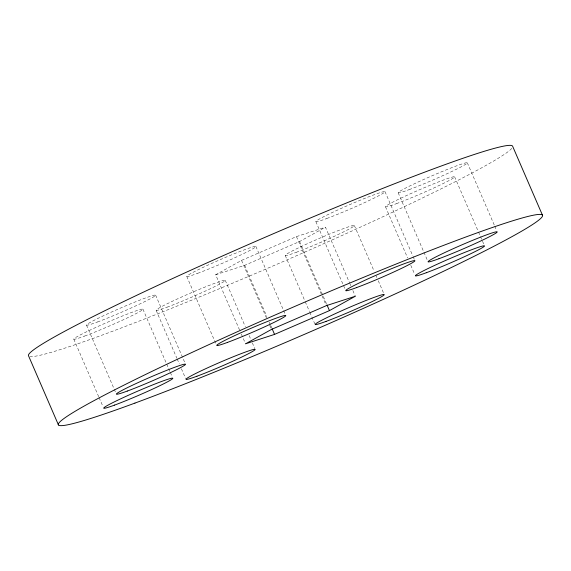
<?xml version="1.0" encoding="UTF-8"?>
<svg xmlns="http://www.w3.org/2000/svg" width="571" height="571" viewBox="0 0 571 571"><rect width="100%" height="100%" fill="white"/><g stroke="black" fill="none" stroke-linecap="round" stroke-linejoin="round"><path stroke-width="0.43" stroke-dasharray="2.85 2.14" d="M239.57 330.002L215.667 274.758L241.547 260.39L296.442 236.608L325.449 227.187L349.709 283.245M215.667 274.758L244.674 265.337L299.568 241.554L325.449 227.187M467.321 162.806L494.393 225.359M494.743 226.173L496.506 230.234M454.63 176.832L478.184 231.262M478.534 232.076L484.158 245.073M398.18 192.762L427.358 260.198M385.011 191.649L412.783 255.829M413.133 256.643L414.539 259.891M385.482 206.788L407.63 257.971M410.792 265.287L414.66 274.223M354.355 225.509L374.048 271.004M376.153 275.879L376.86 277.506M378.266 280.754L383.89 293.751M350.059 284.058L350.765 285.678M352.871 290.553L355.333 296.242M315.863 221.612L345.398 289.854M299.568 241.554L326.641 304.107M296.442 236.608L321.751 295.1M322.108 295.914L326.327 305.663M285.214 255.473L304.9 300.967M305.249 301.781L309.468 311.53M309.825 312.344L314.742 323.714M255.901 246.472L283.323 309.839M283.68 310.653L285.086 313.9M244.674 265.337L266.828 316.52M269.284 322.208L270.34 324.649M270.69 325.456L271.746 327.897M241.547 260.39L266.864 318.882M269.676 325.384L271.432 329.446M225.252 280.332L245.294 326.641M249.163 335.577L250.919 339.638M252.325 342.885L254.787 348.574M241.333 334.064L245.551 343.813M186.76 276.435L215.938 343.863M155.633 295.157L185.168 363.399M156.111 310.296L176.853 358.224M177.203 359.038L179.308 363.913M181.421 368.787L185.639 378.537M142.943 309.182L170.008 371.735M170.365 372.549L172.121 376.61M86.492 325.113L115.67 392.548M73.795 339.138L98.754 396.824M99.104 397.637L102.973 406.573M511.802 148.339A263.759 14.725 -23.4 0 1 274.658 265.244A263.759 14.725 -23.4 0 1 30.156 356.54M409.107 189.651A37.679 2.106 -23.4 0 0 466.443 163.777A37.679 2.106 -23.4 0 0 422.704 179.922A37.679 2.106 -23.4 0 0 409.107 189.651M296.142 252.361A37.679 2.106 -23.4 0 0 353.478 226.487A37.679 2.106 -23.4 0 0 309.739 242.632A37.679 2.106 -23.4 0 0 296.142 252.361M84.722 336.026A37.679 2.106 -23.4 0 0 142.058 310.153A37.679 2.106 -23.4 0 0 98.319 326.298A37.679 2.106 -23.4 0 0 84.722 336.026M197.687 273.316A37.679 2.106 -23.4 0 0 255.023 247.45A37.679 2.106 -23.4 0 0 211.284 263.595A37.679 2.106 -23.4 0 0 197.687 273.316M396.41 203.676A37.679 2.106 -23.4 0 0 453.745 177.802A37.679 2.106 -23.4 0 0 410.007 193.947A37.679 2.106 -23.4 0 0 396.41 203.676M167.039 307.177A37.679 2.106 -23.4 0 0 224.367 281.31A37.679 2.106 -23.4 0 0 180.636 297.455A37.679 2.106 -23.4 0 0 167.039 307.177M326.79 218.5A37.679 2.106 -23.4 0 0 384.126 192.627A37.679 2.106 -23.4 0 0 340.387 208.772A37.679 2.106 -23.4 0 0 326.79 218.5M97.42 322.001A37.679 2.106 -23.4 0 0 154.755 296.128A37.679 2.106 -23.4 0 0 111.017 312.273A37.679 2.106 -23.4 0 0 97.42 322.001"/><path stroke-width="0.86" d="M329.453 310.61L355.333 296.242L326.327 305.663L271.432 329.446L245.551 343.813L274.558 334.392L329.453 310.61L326.99 304.921M542.45 215.16L512.565 146.105A263.759 14.725 -23.4 0 0 262.596 238.371A263.759 14.725 -23.4 0 0 28.55 355.84L58.435 424.895M272.096 328.71L274.558 334.392M196.924 376.232A37.679 2.106 -23.4 0 0 254.252 350.366A37.679 2.106 -23.4 0 0 210.521 366.503A37.679 2.106 -23.4 0 0 196.924 376.232M426.294 272.731A37.679 2.106 -23.4 0 0 483.623 246.858A37.679 2.106 -23.4 0 0 439.891 263.003A37.679 2.106 -23.4 0 0 426.294 272.731M127.304 391.056A37.679 2.106 -23.4 0 0 184.633 365.183A37.679 2.106 -23.4 0 0 140.901 381.328A37.679 2.106 -23.4 0 0 127.304 391.056M438.992 258.706A37.679 2.106 -23.4 0 0 496.32 232.832A37.679 2.106 -23.4 0 0 452.589 248.977A37.679 2.106 -23.4 0 0 438.992 258.706M114.607 405.082A37.679 2.106 -23.4 0 0 171.935 379.208A37.679 2.106 -23.4 0 0 128.204 395.353A37.679 2.106 -23.4 0 0 114.607 405.082M326.027 321.409A37.679 2.106 -23.4 0 0 383.355 295.542A37.679 2.106 -23.4 0 0 339.624 311.687A37.679 2.106 -23.4 0 0 326.027 321.409M227.572 342.372A37.679 2.106 -23.4 0 0 284.9 316.505A37.679 2.106 -23.4 0 0 241.169 332.65A37.679 2.106 -23.4 0 0 227.572 342.372M356.675 287.556A37.679 2.106 -23.4 0 0 414.011 261.682A37.679 2.106 -23.4 0 0 370.272 277.827A37.679 2.106 -23.4 0 0 356.675 287.556M134.942 403.09A263.759 14.725 -23.4 0 0 536.262 221.998A263.759 14.725 -23.4 0 0 230.113 334.999A263.759 14.725 -23.4 0 0 134.942 403.09"/></g></svg>
